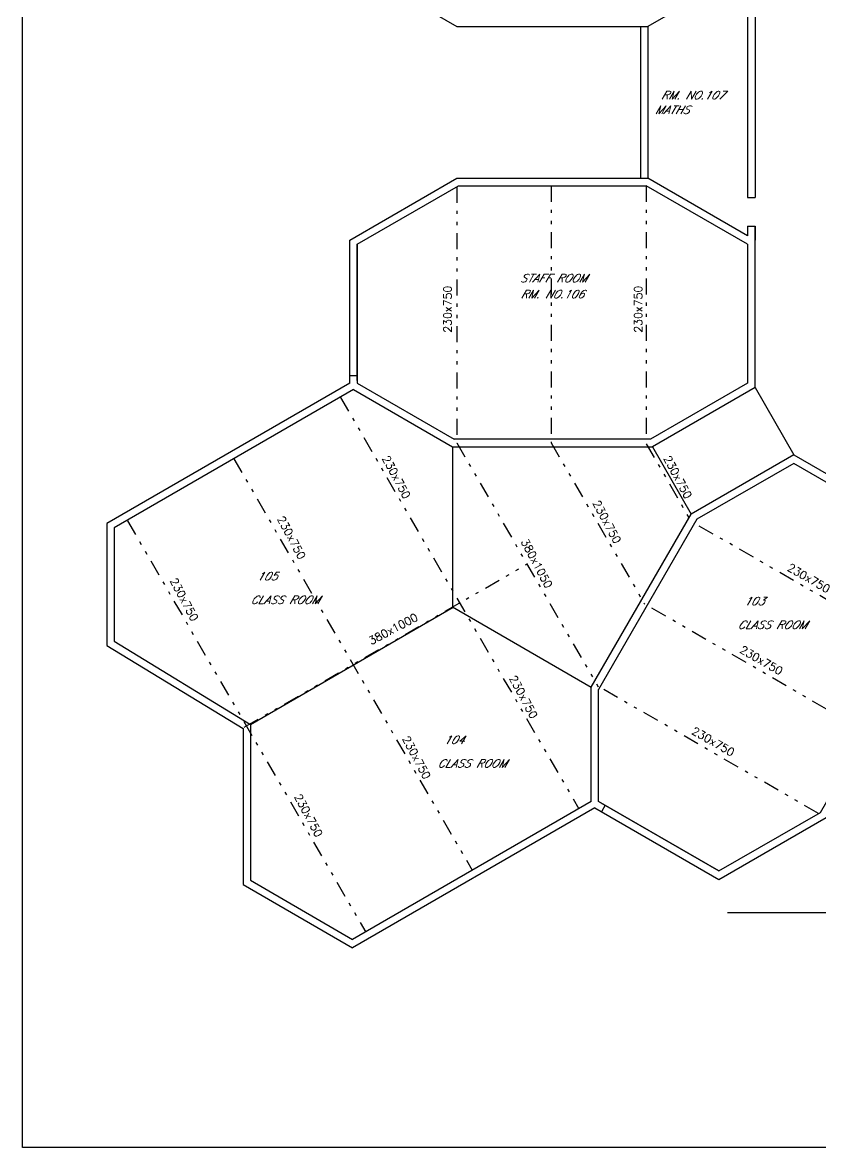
# Model space of a CAD drawing. Extents: x 8365 to 8547, y -347 to -272.
# Drawn here: x 8464.96 to 8489.89, y -346.58 to -311.44 of the extents above; entities that cross this region are included whole.
import ezdxf

# ---------------------------------------------------------------- set-up
doc = ezdxf.new("R2010")
doc.units = 0
doc.linetypes.add('DIVIDE', pattern=[1.25, 0.5, -0.25, 0, -0.25, 0, -0.25])
doc.layers.get('0').update_dxf_attribs({"linetype": 'CONTINUOUS'})
doc.layers.add('1', color=7, linetype='CONTINUOUS')
doc.styles.add('ROMANS', font='ROMANS')

msp = doc.modelspace()

# ---------------------------------------------------------------- linework, layer by layer
at = {"linetype": 'CONTINUOUS'}
msp.add_line((8486.993, -339.243), (8495.238, -339.243), dxfattribs=at)
at = {"layer": '1', "color": 1, "linetype": 'CONTINUOUS'}
for p, q in [((8475.183, -309.629), (8478.534, -311.564)), ((8487.618, -309.762), (8484.496, -311.564)), ((8487.618, -310.962), (8487.618, -314.639)), ((8487.848, -310.962), (8487.848, -316.904)), ((8478.534, -311.564), (8484.496, -311.564)), ((8484.266, -311.564), (8484.266, -316.301)), ((8484.496, -311.564), (8484.496, -316.301)), ((8487.618, -314.533), (8487.618, -316.904)), ((8475.183, -318.236), (8478.534, -316.301)), ((8478.534, -316.301), (8484.496, -316.301)), ((8487.618, -318.104), (8484.496, -316.301)), ((8475.418, -318.366), (8478.587, -316.536)), ((8478.587, -316.536), (8484.443, -316.536)), ((8487.613, -318.366), (8484.443, -316.536)), ((8487.618, -316.904), (8487.848, -316.904)), ((8487.618, -317.804), (8487.848, -317.804)), ((8487.618, -317.804), (8487.618, -318.104)), ((8487.848, -322.839), (8487.848, -317.804)), ((8487.848, -317.804), (8487.848, -318.236)), ((8475.183, -322.709), (8475.183, -318.238)), ((8475.418, -322.626), (8475.418, -318.366)), ((8475.418, -318.366), (8475.418, -322.709)), ((8487.613, -318.366), (8487.613, -322.709)), ((8475.418, -322.471), (8475.183, -322.471)), ((8475.183, -322.709), (8467.589, -327.093)), ((8475.3, -322.907), (8467.819, -327.226)), ((8475.3, -322.907), (8478.391, -324.691)), ((8475.418, -322.709), (8478.444, -324.456)), ((8487.613, -322.709), (8484.587, -324.456)), ((8487.848, -322.839), (8484.64, -324.691)), ((8487.848, -322.839), (8489.063, -324.944)), ((8478.391, -324.691), (8484.64, -324.691)), ((8478.391, -324.691), (8478.391, -329.691)), ((8484.587, -324.456), (8478.444, -324.456)), ((8484.64, -324.691), (8485.855, -326.796)), ((8489.063, -324.944), (8485.855, -326.796)), ((8489.063, -324.944), (8493.047, -327.244)), ((8489.058, -325.212), (8486.032, -326.959)), ((8492.819, -327.384), (8489.058, -325.212)), ((8482.73, -332.207), (8485.855, -326.796)), ((8467.589, -327.093), (8467.589, -330.898)), ((8486.032, -326.959), (8482.96, -332.279)), ((8467.819, -327.226), (8467.819, -330.769)), ((8472.079, -333.369), (8478.419, -329.708)), ((8478.391, -329.691), (8482.73, -332.207)), ((8467.589, -330.898), (8471.849, -333.498)), ((8467.819, -330.769), (8472.079, -333.369)), ((8489.891, -336.115), (8492.819, -331.044)), ((8482.73, -335.776), (8482.73, -332.207)), ((8482.96, -335.773), (8482.96, -332.279)), ((8471.849, -333.498), (8471.852, -338.366)), ((8472.079, -333.369), (8472.081, -338.233)), ((8482.73, -335.776), (8475.271, -340.083)), ((8482.843, -335.977), (8475.271, -340.348)), ((8482.843, -335.977), (8486.715, -338.212)), ((8486.721, -337.945), (8482.96, -335.773)), ((8483.032, -335.815), (8486.721, -337.945)), ((8483.166, -335.892), (8483.049, -336.096)), ((8486.716, -338.213), (8490.068, -336.278)), ((8486.721, -337.945), (8489.891, -336.115)), ((8471.852, -338.366), (8475.271, -340.348)), ((8472.081, -338.233), (8475.271, -340.083))]:
    msp.add_line(p, q, dxfattribs=at)
at = {"layer": '1', "color": 5, "linetype": 'DIVIDE'}
for p, q in [((8478.529, -316.57), (8478.529, -324.572)), ((8481.48, -316.536), (8481.48, -324.574)), ((8484.443, -316.536), (8484.443, -324.499)), ((8474.893, -323.148), (8482.345, -336.004)), ((8478.529, -324.572), (8482.947, -332.195)), ((8481.48, -324.574), (8484.294, -329.429)), ((8484.444, -324.597), (8485.855, -327.032)), ((8471.56, -325.067), (8479.012, -337.923)), ((8468.238, -327.005), (8475.69, -339.861)), ((8492.819, -331.044), (8485.923, -327.062)), ((8471.89, -333.455), (8480.722, -328.356)), ((8491.337, -333.61), (8484.377, -329.591)), ((8489.832, -336.149), (8482.903, -332.148))]:
    msp.add_line(p, q, dxfattribs=at)
at = {"layer": '1', "color": 7, "linetype": 'CONTINUOUS'}
msp.add_lwpolyline([(8464.958, -272.232), (8546.941, -272.232), (8546.941, -346.584), (8464.958, -346.584)], close=True, dxfattribs=at)

# ---------------------------------------------------------------- texts
at = {"layer": '1', "color": 7, "linetype": 'CONTINUOUS', "style": 'ROMANS', "oblique": 30}
for s, p in [('RM. NO.107', (8484.906, -313.833)), ('MATHS', (8484.718, -314.288)), ('STAFF ROOM', (8480.497, -319.55)), ('RM. NO.106', (8480.516, -320.047)), ('105', (8472.271, -328.861)), ('CLASS ROOM', (8472.079, -329.601)), ('103', (8487.493, -329.639)), ('CLASS ROOM', (8487.301, -330.379)), ('104', (8478.113, -333.968)), ('CLASS ROOM', (8477.921, -334.708))]:
    msp.add_text(s, height=0.25, dxfattribs=at).set_placement(p)
at = {"layer": '1', "color": 6, "linetype": 'CONTINUOUS', "style": 'ROMANS'}
for rotation, p in [(90, (8478.365, -321.129)), (90, (8484.322, -321.129)), (298, (8476.187, -325.05)), (298, (8484.979, -325.05)), (298, (8482.767, -326.449)), (298, (8472.908, -326.942)), (330, (8488.83, -328.538)), (298, (8469.557, -328.877)), (330, (8487.348, -331.104)), (298, (8480.158, -331.919)), (330, (8485.843, -333.643)), (298, (8476.816, -333.811)), (298, (8473.441, -335.62))]:
    msp.add_text('230x750', height=0.25, rotation=rotation, dxfattribs=at).set_placement(p)
at = {"layer": '1', "color": 3, "linetype": 'CONTINUOUS', "style": 'ROMANS'}
for s, rotation, p in [('380x1050', 298, (8480.521, -327.653)), ('380x1000', 28, (8475.857, -330.888))]:
    msp.add_text(s, height=0.25, rotation=rotation, dxfattribs=at).set_placement(p)

doc.saveas('drawing.dxf')
